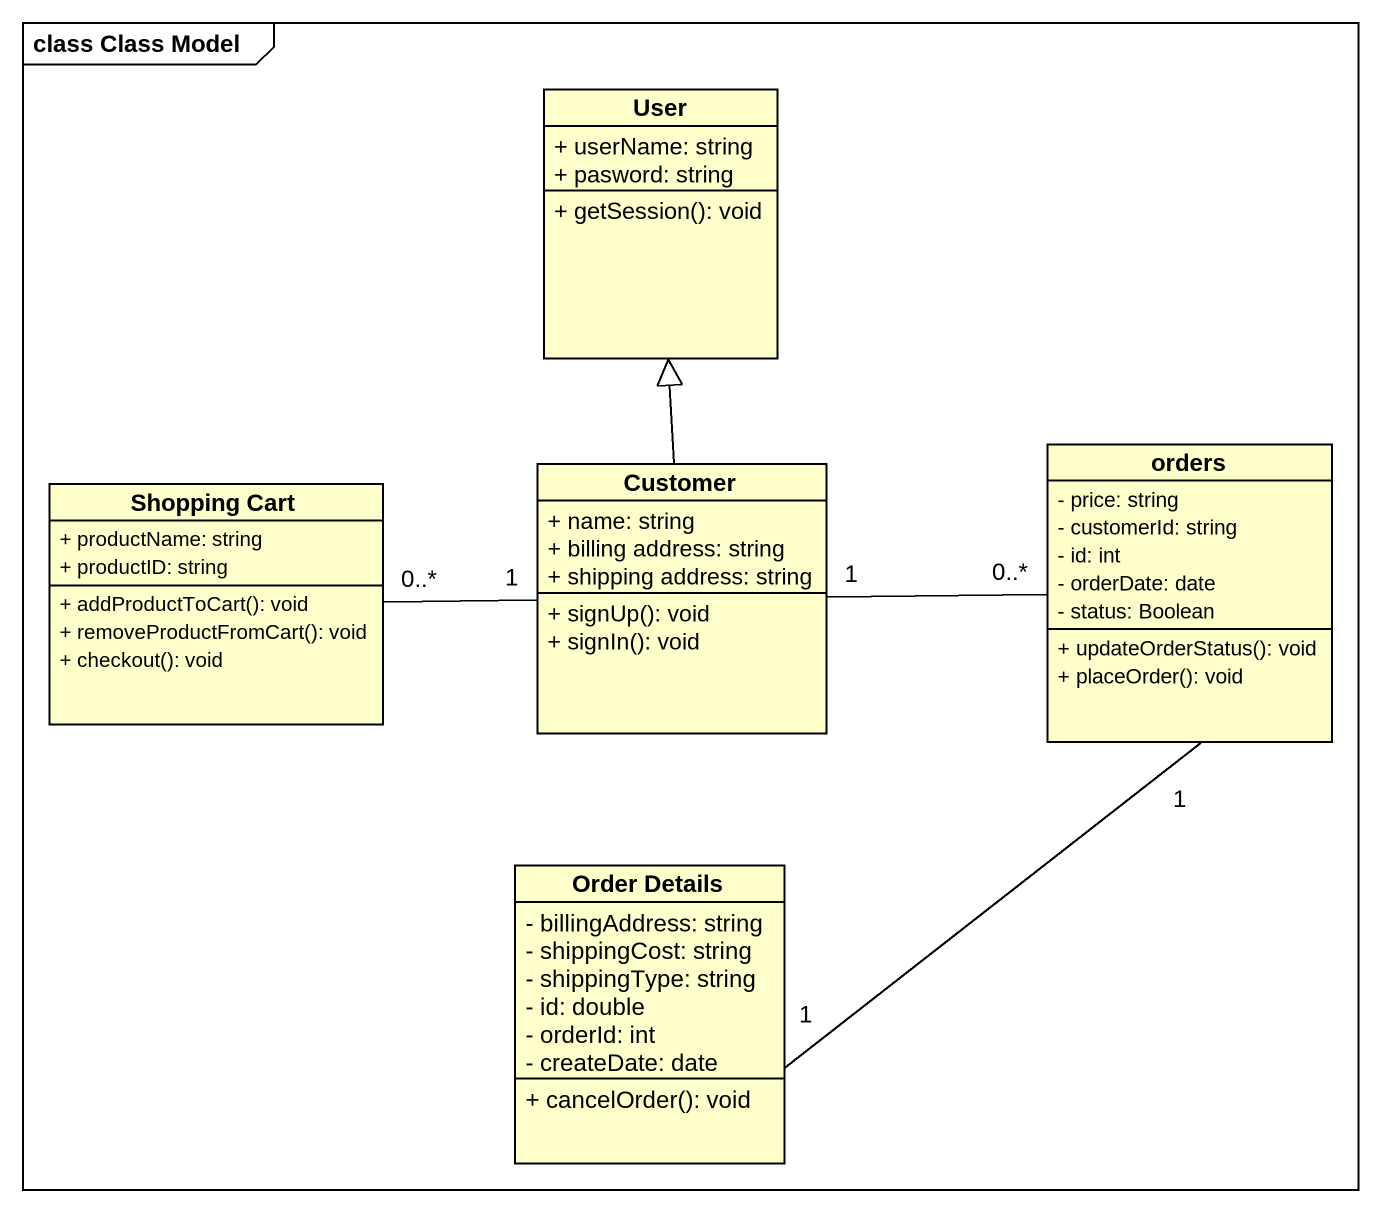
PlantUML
@startuml
mainframe class Class Model
hide circle
hide empty members
skinparam classAttributeIconSize 0
class User {
  + userName: string
  + pasword: string
  + getSession(): void
}
class orders {
  - price: string
  - customerId: string
  - id: int
  - orderDate: date
  - status: Boolean
  + updateOrderStatus(): void
  + placeOrder(): void
}
class "Shopping Cart" as Shopping_Cart {
  + productName: string
  + productID: string
  + addProductToCart(): void
  + removeProductFromCart(): void
  + checkout(): void
}
class Customer {
  + name: string
  + billing address: string
  + shipping address: string
  + signUp(): void
  + signIn(): void
}
class "Order Details" as Order_Details {
  - billingAddress: string
  - shippingCost: string
  - shippingType: string
  - id: double
  - orderId: int
  - createDate: date
  + cancelOrder(): void
}
orders "0..*" -left- "1" Customer
Customer -up-|> User
Customer "1" -left- "0..*" Shopping_Cart
Order_Details "1" -up- "1" orders
@enduml
